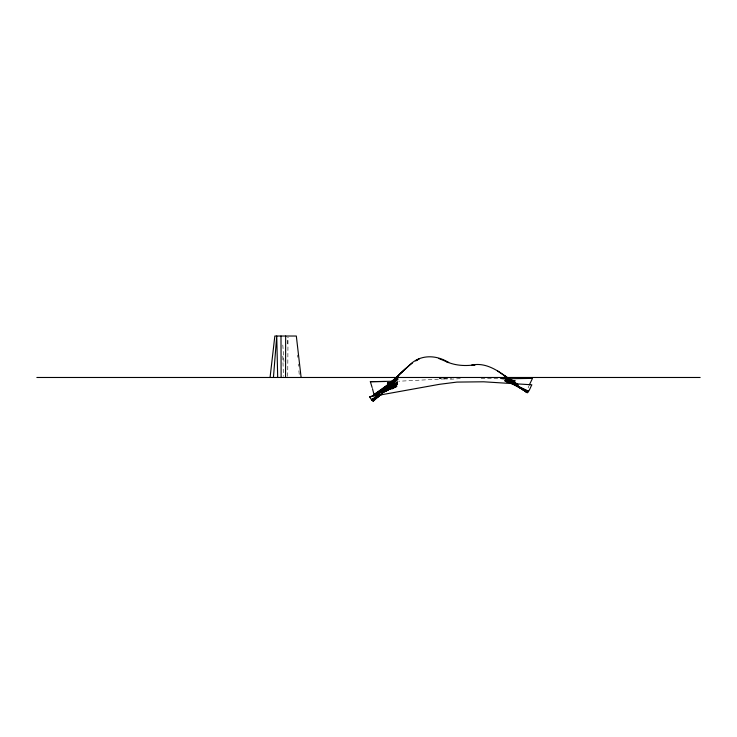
<?xml version="1.0" encoding="UTF-8"?>
<svg xmlns="http://www.w3.org/2000/svg" width="737" height="737" viewBox="0 0 737 737"><rect width="100%" height="100%" fill="white"/><g stroke="black" fill="none" stroke-linecap="round" stroke-linejoin="round"><path stroke-width="0.55" stroke-dasharray="3.69 2.76" d="M287.716 376.358L288.02 337.141M287.467 343.866L287.946 337.141M528.107 387.902L528.798 386.133M460.293 378.625L451.431 379.159L439.289 378.643L451.477 378.634M444.835 378.873L398.653 381.241M504.191 378.781L479.787 378.634M500.239 378.68L503.463 379.021M501.178 378.588L504.357 379.058M297.333 355.068L297.555 357.307M298.218 364.032L298.439 366.271M298.881 370.757L299.434 376.358M282.805 344.99L284.123 364.032M282.805 356.192L283.432 376.358"/><path stroke-width="1.11" d="M285.56 377.482L285.661 336.026M273.436 377.482L276.743 336.026L277.692 377.482M527.047 391.688C528.272 394.304 530.944 385.93 531.865 384.806L483.61 381.794L456.922 382.088L439.399 384.327L369.615 396.902L371.826 400.163L373.355 400.956L380.338 394.461M270.064 377.482L274.846 336.026L296.329 336.026L301.111 377.482M374.414 399.085L373.816 400.679M529.267 385.036L532.501 378.385L508.466 378.754M382.779 392.121L398.266 377.344L382.521 392.287M380.043 394.654L373.41 400.946L380.191 394.903M378.505 394.092L409.219 365.451L398.726 374.94L405.958 368.297M378.634 394L398.717 375.207L376.939 395.032M378.597 393.567L398.662 375.548L376.966 394.424M382.733 392.646L397.98 379.058L382.3 392.591M379.684 394.848L372.71 400.864L380.688 394.774M376.957 394.47L394.258 379.684M376.008 394.599L394.24 379.573M376.054 394.627L387.653 385.506M386.004 390.702L397.529 381.895L384.097 391.983M412.434 363.019L409.192 365.478C419.814 354.257 436.267 354.589 448.695 362.586L438.856 358.514M380.522 394.673L372.471 400.725L380.771 394.765M393.853 380.338L374.009 394.608L374.147 395.336M386.308 390.785L397.381 382.825L384.336 392.01M380.605 394.636L372.222 400.541L382.411 393.687M389.762 383.931L374.009 394.608L372.489 388.703M386.124 391.19L397.252 383.71L386.013 391.089M380.393 394.774L371.964 400.302L382.604 393.65M389.376 389.422L397.114 384.576L386.234 390.96M380.301 394.433L371.402 399.647L382.595 393.807M392.231 381.692L388.086 383.894L391.273 382.586M391.762 389.025L396.847 386.372L369.615 396.902M391.393 382.558L388.242 383.959L391.973 382.263L387.708 383.59L392.112 382.328M391.2 382.614L388.003 383.857L392.195 382.245M392.959 381.978L387.561 383.397L391.835 382.319M392.839 381.95L387.404 383.166L391.642 382.282M392.01 381.397L393.217 381.37M372.13 387.496L370.343 381.683L393.622 381.232M384.871 381.517L370.343 381.683M36.85 377.482L700.15 377.482M508.456 379.767L514.739 381.02L508.429 379.73L514.656 381.093L510.465 380.172M510.28 380.2L514.408 381.287L509.046 379.693M508.972 379.73L514.058 381.462L507.747 378.947L513.726 381.554L507.627 378.698L513.569 381.573L505.499 377.408L513.422 381.582L505.25 376.718M514.518 384.465L505.149 381.121L514.444 384.456L505.112 380.946L514.371 384.447L505.011 380.356L528.521 391.347L504.928 379.877L527.83 392.296L504.688 378.228L527.462 392.618L504.532 377.123L517.816 386.188M445.434 361.222C454.711 365.672 465.148 366.271 475.19 364.769L471.846 365.045C489.571 361.471 503.629 375.538 517.061 384.438M505.315 376.773L517.743 384.493M517.724 384.382L504.311 375.907L516.701 384.051M504.292 375.704L517.641 384.585M519.714 387.487L527.305 392.674L504.467 376.635L527.185 392.646M517.061 384.484L497.521 370.923M504.283 375.594L517.033 384.659M280.99 336.026L281.119 377.482M418.929 358.965L415.65 360.854L418.938 358.993M514.905 380.845L508.484 379.739L514.905 380.845M514.573 381.167L510.326 380.172L514.573 381.167M514.315 381.342L510.179 380.126L514.233 381.388"/></g></svg>
